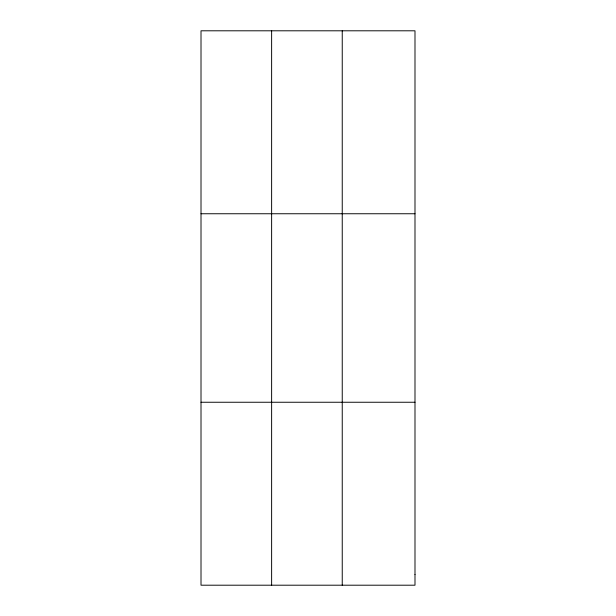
<?xml version="1.0" encoding="UTF-8"?>
<svg xmlns="http://www.w3.org/2000/svg" width="616" height="616" viewBox="0 0 616 616"><rect width="100%" height="100%" fill="white"/><g stroke="black" fill="none" stroke-linecap="round" stroke-linejoin="round"><path stroke-width="0.92" d="M271.625 585.2L271.625 30.8M342.242 585.2L342.242 30.8M201.009 213.752L414.992 213.752M201.009 402.248L414.992 402.248M414.992 574.435L414.992 585.2L201.009 585.2L201.009 30.8L414.992 30.8L414.992 574.435"/></g></svg>
